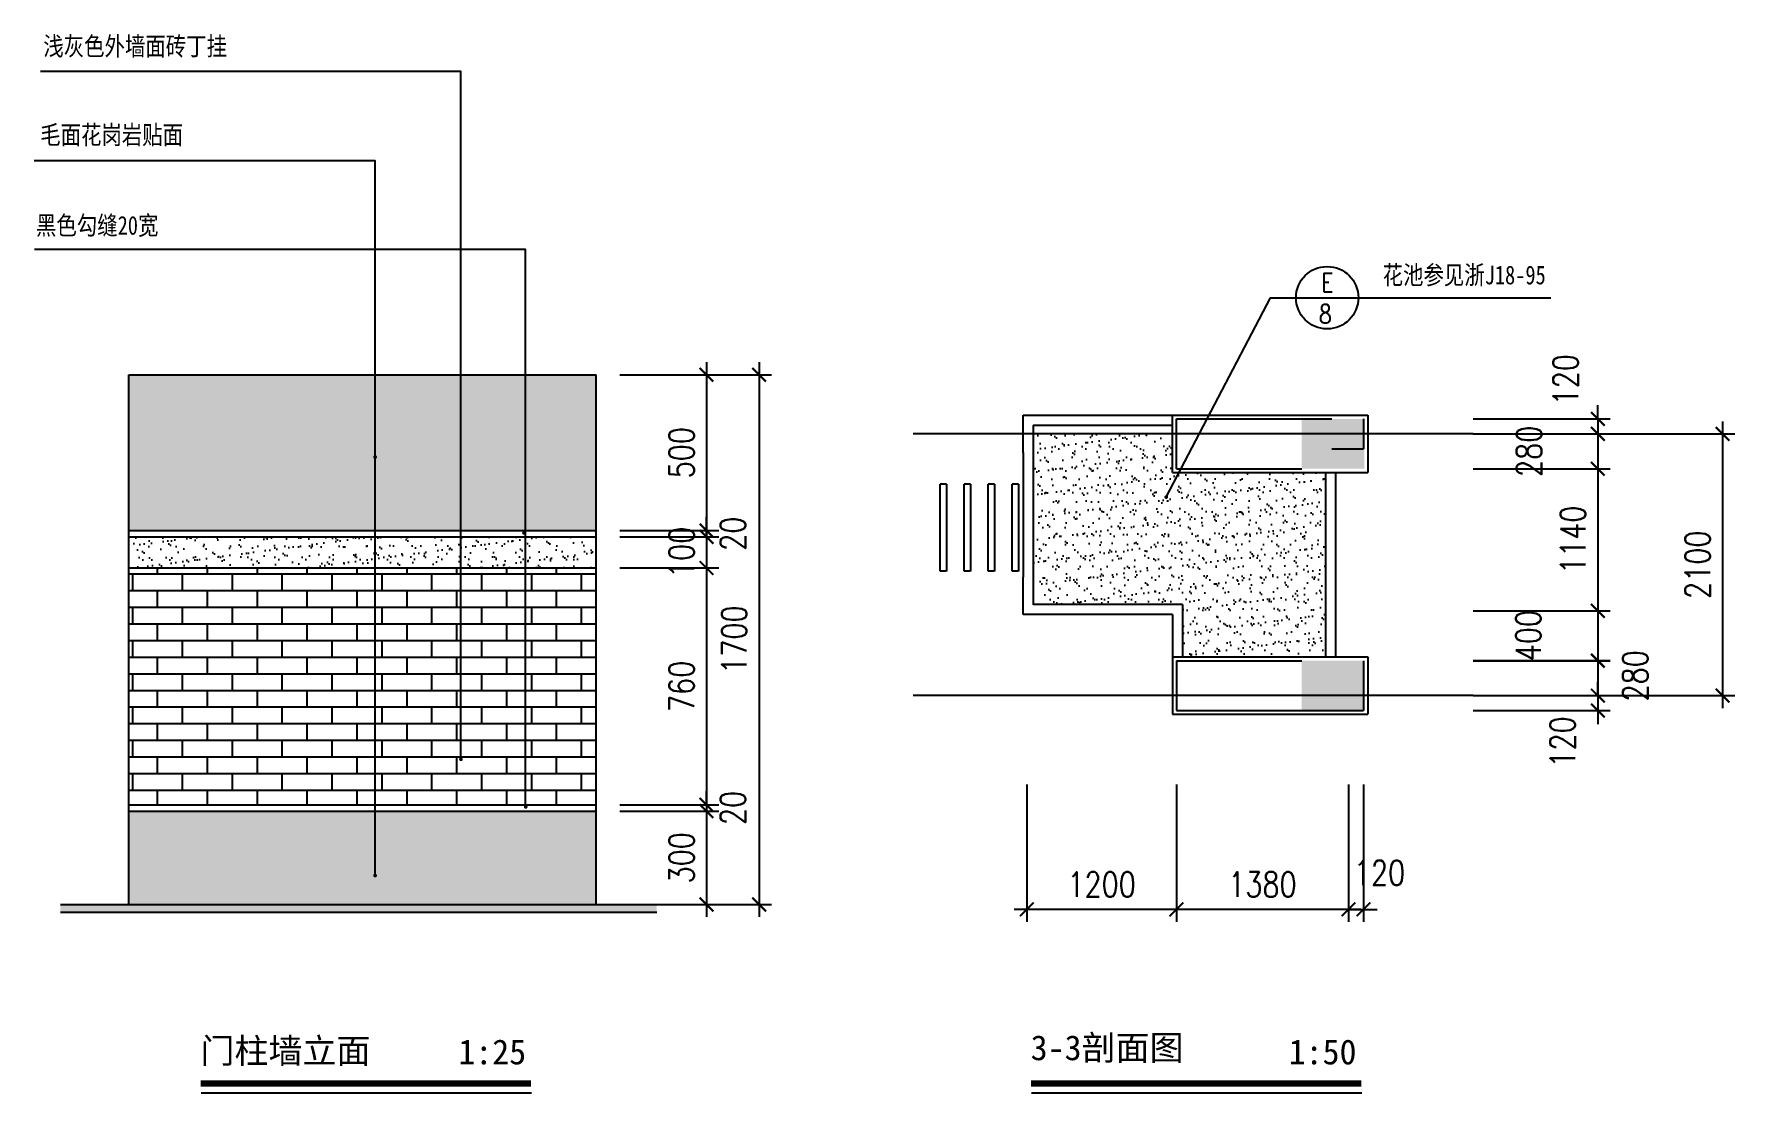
# Model space of a CAD drawing. Extents: x 156584 to 263272, y 27267 to 65241.
# Drawn here: x 248189 to 261831, y 44874 to 53370 of the extents above; entities that cross this region are included whole.
import ezdxf
from ezdxf.enums import TextEntityAlignment as Align

# ---------------------------------------------------------------- set-up
doc = ezdxf.new("R2010")
doc.units = 0
doc.header["$LTSCALE"] = 100
doc.header["$MEASUREMENT"] = 0
doc.header["$PDMODE"] = 34
doc.layers.get('0').update_dxf_attribs({"color": 1, "linetype": 'CONTINUOUS'})
doc.layers.get('DEFPOINTS').update_dxf_attribs({"linetype": 'CONTINUOUS'})
for name, color, linetype in [('A', 43, 'CONTINUOUS'), ('DOTE', 252, 'CONTINUOUS'), ('DRAW', 62, 'CONTINUOUS'), ('FENSHUA', 253, 'CONTINUOUS'), ('PUB_DIM', 9, 'CONTINUOUS'), ('PUB_HATCH', 8, 'CONTINUOUS'), ('STAIR', 51, 'CONTINUOUS'), ('WALL', 255, 'CONTINUOUS'), ('柱', 7, 'CONTINUOUS')]:
    doc.layers.add(name, color=color, linetype=linetype)
doc.styles.add('DIM_FONT', font='SIMPLEX', dxfattribs={"width": 0.8})
doc.styles.add('HEI', font='simhei.ttf', dxfattribs={"width": 0.8})
doc.styles.add('SONG', font='SIMSUN.TTF', dxfattribs={"width": 0.8})
doc.dimstyles.new('3', dxfattribs={"dimscale": 0, "dimtxt": 125, "dimasz": 110, "dimexe": 100, "dimexo": 0, "dimgap": 100, "dimtad": 1, "dimdec": 0, "dimlfac": -1, "dimtxsty": 'DIM_FONT', "dimblk": '_DIMX', "dimblk1": 'ARCHTICK', "dimblk2": 'ARCHTICK', "dimsah": 1, "dimcen": 0.09, "dimdle": 100, "dimclrd": 256, "dimclre": 256, "dimclrt": 256, "dimazin": 3, "dimtfac": 5, "dimtdec": 0, "dimtix": 1, "dimtmove": 0, "dimatfit": 3, "dimtolj": 1, "dimtzin": 0})
pattern_1 = [(37.5, (161980.08, -49907.74), (-4.409535, 134.87766), [0, -106.4, 0, -119, 0, -113.75]), (7.5, (161980.08, -49907.74), (123.88437, 197.55022), [0, -57.4, 0, -95.9, 0, -36.75]), (327.5, (161893.98, -49907.74), (217.98993, 0.39613), [0, -35, 0, -126, 0, -164.5]), (317.5, (161893.98, -49907.74), (210.42886, 61.4373), [0, -17.5, 0, -82.6, 0, -94.5])]

# ---------------------------------------------------------------- blocks, each defined once
blk = doc.blocks.new('_ARCHTICK')
at = {"color": 0, "linetype": 'BYBLOCK', "const_width": 0.15}
blk.add_lwpolyline([(-0.5, -0.5), (0.5, 0.5)], dxfattribs=at)
blk = doc.blocks.new('*D98')
at = {"linetype": 'BYBLOCK'}
for p, q in [((99751, 100170), (99751, 97870)), ((98751, 100070), (99851, 100070)), ((98751, 97970), (99851, 97970))]:
    blk.add_line(p, q, dxfattribs=at)
at = {"layer": 'DEFPOINTS', "color": 0, "linetype": 'BYBLOCK'}
for p in [(98751, 100070), (98751, 97970), (99751, 97970)]:
    blk.add_point(p, dxfattribs=at)
at = {"linetype": 'BYBLOCK', "xscale": 110, "yscale": 110, "zscale": 110}
for p, rotation in [((99751, 100070), 90.00009340632782), ((99751, 97970), 270.0000934063278)]:
    blk.add_blockref('_ARCHTICK', p, dxfattribs=dict(at, rotation=rotation))
at = {"linetype": 'BYBLOCK', "insert": (99551, 99020), "char_height": 200, "attachment_point": 5, "rotation": 90.0001, "style": 'DIM_FONT'}
blk.add_mtext('\\A1;2100', dxfattribs=at)
blk = doc.blocks.new('_DIMX')
blk.add_line((-150, 0), (150, 0))
at = {"const_width": 50}
blk.add_lwpolyline([(-70, -70), (70, 70)], dxfattribs=at)
blk = doc.blocks.new('*D99')
at = {"linetype": 'BYBLOCK'}
for p, q in [((95371, 97256), (95371, 96155)), ((96751, 97256), (96751, 96155)), ((96851, 96255), (95271, 96255))]:
    blk.add_line(p, q, dxfattribs=at)
at = {"layer": 'DEFPOINTS', "color": 0, "linetype": 'BYBLOCK'}
for p in [(95371, 97256), (96751, 97256), (95371, 96255)]:
    blk.add_point(p, dxfattribs=at)
at = {"linetype": 'BYBLOCK', "xscale": 110, "yscale": 110, "zscale": 110, "rotation": 180}
blk.add_blockref('_ARCHTICK', (95371, 96255), dxfattribs=at)
at = {"linetype": 'BYBLOCK', "xscale": 110, "yscale": 110, "zscale": 110}
blk.add_blockref('_ARCHTICK', (96751, 96255), dxfattribs=at)
at = {"linetype": 'BYBLOCK', "insert": (96061, 96455), "char_height": 200, "attachment_point": 5, "style": 'DIM_FONT'}
blk.add_mtext('\\A1;1380', dxfattribs=at)
blk = doc.blocks.new('*D100')
at = {"linetype": 'BYBLOCK'}
for p, q in [((94171, 97256), (94171, 96155)), ((95371, 97256), (95371, 96155)), ((95471, 96255), (94071, 96255))]:
    blk.add_line(p, q, dxfattribs=at)
at = {"layer": 'DEFPOINTS', "color": 0, "linetype": 'BYBLOCK'}
for p in [(94171, 97256), (95371, 97256), (94171, 96255)]:
    blk.add_point(p, dxfattribs=at)
at = {"linetype": 'BYBLOCK', "xscale": 110, "yscale": 110, "zscale": 110, "rotation": 180}
blk.add_blockref('_ARCHTICK', (94171, 96255), dxfattribs=at)
at = {"linetype": 'BYBLOCK', "xscale": 110, "yscale": 110, "zscale": 110}
blk.add_blockref('_ARCHTICK', (95371, 96255), dxfattribs=at)
at = {"linetype": 'BYBLOCK', "insert": (94771, 96455), "char_height": 200, "attachment_point": 5, "style": 'DIM_FONT'}
blk.add_mtext('\\A1;1200', dxfattribs=at)
blk = doc.blocks.new('*D101')
at = {"linetype": 'BYBLOCK'}
for p, q in [((98751, 100190), (98751, 100300)), ((97751, 100190), (98851, 100190)), ((98751, 100190), (98751, 100070)), ((98751, 100190), (98751, 100070)), ((97751, 100070), (98851, 100070)), ((98751, 100070), (98751, 99960))]:
    blk.add_line(p, q, dxfattribs=at)
at = {"layer": 'DEFPOINTS', "color": 0, "linetype": 'BYBLOCK'}
for p in [(97751, 100190), (97751, 100070), (98751, 100070)]:
    blk.add_point(p, dxfattribs=at)
at = {"linetype": 'BYBLOCK', "xscale": 110, "yscale": 110, "zscale": 110}
for p, rotation in [((98751, 100190), 270), ((98751, 100070), 90)]:
    blk.add_blockref('_ARCHTICK', p, dxfattribs=dict(at, rotation=rotation))
at = {"linetype": 'BYBLOCK', "insert": (98492, 100504), "char_height": 200, "attachment_point": 5, "rotation": 90, "style": 'DIM_FONT'}
blk.add_mtext('\\A1;120', dxfattribs=at)
blk = doc.blocks.new('*D102')
at = {"linetype": 'BYBLOCK'}
for p, q in [((98751, 100170), (98751, 99790)), ((97751, 100070), (98851, 100070)), ((97751, 99790), (98851, 99790))]:
    blk.add_line(p, q, dxfattribs=at)
at = {"layer": 'DEFPOINTS', "color": 0, "linetype": 'BYBLOCK'}
for p in [(97751, 100070), (97751, 99790), (98751, 99790)]:
    blk.add_point(p, dxfattribs=at)
at = {"linetype": 'BYBLOCK', "xscale": 110, "yscale": 110, "zscale": 110}
for p, rotation in [((98751, 100070), 90), ((98751, 99790), 270)]:
    blk.add_blockref('_ARCHTICK', p, dxfattribs=dict(at, rotation=rotation))
at = {"linetype": 'BYBLOCK', "insert": (98200, 99930), "char_height": 200, "attachment_point": 5, "rotation": 90, "style": 'DIM_FONT'}
blk.add_mtext('\\A1;280', dxfattribs=at)
blk = doc.blocks.new('*D103')
at = {"linetype": 'BYBLOCK'}
for p, q in [((98751, 99890), (98751, 98550)), ((97751, 99790), (98851, 99790)), ((97751, 98650), (98851, 98650))]:
    blk.add_line(p, q, dxfattribs=at)
at = {"layer": 'DEFPOINTS', "color": 0, "linetype": 'BYBLOCK'}
for p in [(97751, 99790), (97751, 98650), (98751, 98650)]:
    blk.add_point(p, dxfattribs=at)
at = {"linetype": 'BYBLOCK', "xscale": 110, "yscale": 110, "zscale": 110}
for p, rotation in [((98751, 99790), 90), ((98751, 98650), 270)]:
    blk.add_blockref('_ARCHTICK', p, dxfattribs=dict(at, rotation=rotation))
at = {"linetype": 'BYBLOCK', "insert": (98551, 99220), "char_height": 200, "attachment_point": 5, "rotation": 90, "style": 'DIM_FONT'}
blk.add_mtext('\\A1;1140', dxfattribs=at)
blk = doc.blocks.new('*D104')
at = {"linetype": 'BYBLOCK'}
for p, q in [((97751, 98650), (98851, 98650)), ((98751, 98750), (98751, 98251)), ((97751, 98251), (98851, 98251))]:
    blk.add_line(p, q, dxfattribs=at)
at = {"layer": 'DEFPOINTS', "color": 0, "linetype": 'BYBLOCK'}
for p in [(97751, 98650), (97751, 98251), (98751, 98251)]:
    blk.add_point(p, dxfattribs=at)
at = {"linetype": 'BYBLOCK', "xscale": 110, "yscale": 110, "zscale": 110}
for p, rotation in [((98751, 98650), 90), ((98751, 98251), 270)]:
    blk.add_blockref('_ARCHTICK', p, dxfattribs=dict(at, rotation=rotation))
at = {"linetype": 'BYBLOCK', "insert": (98194, 98451), "char_height": 200, "attachment_point": 5, "rotation": 90, "style": 'DIM_FONT'}
blk.add_mtext('\\A1;400', dxfattribs=at)
blk = doc.blocks.new('*D105')
at = {"linetype": 'BYBLOCK'}
for p, q in [((97751, 98250), (98851, 98250)), ((98751, 98350), (98751, 97870)), ((97751, 97970), (98851, 97970))]:
    blk.add_line(p, q, dxfattribs=at)
at = {"layer": 'DEFPOINTS', "color": 0, "linetype": 'BYBLOCK'}
for p in [(97751, 98250), (97751, 97970), (98751, 97970)]:
    blk.add_point(p, dxfattribs=at)
at = {"linetype": 'BYBLOCK', "xscale": 110, "yscale": 110, "zscale": 110}
for p, rotation in [((98751, 98250), 90), ((98751, 97970), 270)]:
    blk.add_blockref('_ARCHTICK', p, dxfattribs=dict(at, rotation=rotation))
at = {"linetype": 'BYBLOCK', "insert": (99051, 98129), "char_height": 200, "attachment_point": 5, "rotation": 90, "style": 'DIM_FONT'}
blk.add_mtext('\\A1;280', dxfattribs=at)
blk = doc.blocks.new('*D106')
at = {"linetype": 'BYBLOCK'}
for p, q in [((97751, 97970), (98851, 97970)), ((98751, 97970), (98751, 98080)), ((98751, 97970), (98751, 97850)), ((98751, 97970), (98751, 97850)), ((97751, 97850), (98851, 97850)), ((98751, 97850), (98751, 97740))]:
    blk.add_line(p, q, dxfattribs=at)
at = {"layer": 'DEFPOINTS', "color": 0, "linetype": 'BYBLOCK'}
for p in [(97751, 97970), (97751, 97850), (98751, 97850)]:
    blk.add_point(p, dxfattribs=at)
at = {"linetype": 'BYBLOCK', "xscale": 110, "yscale": 110, "zscale": 110}
for p, rotation in [((98751, 97970), 270), ((98751, 97850), 90)]:
    blk.add_blockref('_ARCHTICK', p, dxfattribs=dict(at, rotation=rotation))
at = {"linetype": 'BYBLOCK', "insert": (98468, 97598), "char_height": 200, "attachment_point": 5, "rotation": 90, "style": 'DIM_FONT'}
blk.add_mtext('\\A1;120', dxfattribs=at)
blk = doc.blocks.new('*D107')
at = {"linetype": 'BYBLOCK'}
for p, q in [((96751, 97256), (96751, 96155)), ((96871, 97256), (96871, 96155)), ((96751, 96255), (96641, 96255)), ((96751, 96255), (96871, 96255)), ((96751, 96255), (96871, 96255)), ((96871, 96255), (96981, 96255))]:
    blk.add_line(p, q, dxfattribs=at)
at = {"layer": 'DEFPOINTS', "color": 0, "linetype": 'BYBLOCK'}
for p in [(96751, 97256), (96871, 97256), (96871, 96255)]:
    blk.add_point(p, dxfattribs=at)
at = {"linetype": 'BYBLOCK', "xscale": 110, "yscale": 110, "zscale": 110}
blk.add_blockref('_ARCHTICK', (96751, 96255), dxfattribs=at)
at = {"linetype": 'BYBLOCK', "xscale": 110, "yscale": 110, "zscale": 110, "rotation": 180}
blk.add_blockref('_ARCHTICK', (96871, 96255), dxfattribs=at)
at = {"linetype": 'BYBLOCK', "insert": (97000, 96548), "char_height": 200, "attachment_point": 5, "style": 'DIM_FONT'}
blk.add_mtext('\\A1;120', dxfattribs=at)
blk = doc.blocks.new('*D145')
at = {"linetype": 'BYBLOCK'}
for p, q in [((91602, 100644), (91602, 99194)), ((90908, 100544), (91702, 100544)), ((90908, 99294), (91702, 99294))]:
    blk.add_line(p, q, dxfattribs=at)
at = {"layer": 'DEFPOINTS', "color": 0, "linetype": 'BYBLOCK'}
for p in [(90908, 100544), (90908, 99294), (91602, 99294)]:
    blk.add_point(p, dxfattribs=at)
at = {"linetype": 'BYBLOCK', "xscale": 110, "yscale": 110, "zscale": 110}
for p, rotation in [((91602, 100544), 90), ((91602, 99294), 270)]:
    blk.add_blockref('_ARCHTICK', p, dxfattribs=dict(at, rotation=rotation))
at = {"linetype": 'BYBLOCK', "insert": (91402, 99919), "char_height": 200, "attachment_point": 5, "rotation": 90, "style": 'DIM_FONT'}
blk.add_mtext('\\A1;500', dxfattribs=at)
blk = doc.blocks.new('*D146')
at = {"linetype": 'BYBLOCK'}
for p, q in [((91602, 99294), (91602, 99404)), ((90908, 99294), (91702, 99294)), ((90908, 99244), (91702, 99244)), ((91602, 99294), (91602, 99244)), ((91602, 99294), (91602, 99244)), ((91602, 99244), (91602, 99134))]:
    blk.add_line(p, q, dxfattribs=at)
at = {"layer": 'DEFPOINTS', "color": 0, "linetype": 'BYBLOCK'}
for p in [(90908, 99294), (90908, 99244), (91602, 99244)]:
    blk.add_point(p, dxfattribs=at)
at = {"linetype": 'BYBLOCK', "xscale": 110, "yscale": 110, "zscale": 110}
for p, rotation in [((91602, 99294), 270), ((91602, 99244), 90)]:
    blk.add_blockref('_ARCHTICK', p, dxfattribs=dict(at, rotation=rotation))
at = {"linetype": 'BYBLOCK', "insert": (91814, 99269), "char_height": 200, "attachment_point": 5, "rotation": 90, "style": 'DIM_FONT'}
blk.add_mtext('\\A1;20', dxfattribs=at)
blk = doc.blocks.new('*D147')
at = {"linetype": 'BYBLOCK'}
for p, q in [((91602, 99244), (91602, 99354)), ((90908, 99244), (91702, 99244)), ((91602, 99244), (91602, 98994)), ((90908, 98994), (91702, 98994)), ((91602, 98994), (91602, 98884))]:
    blk.add_line(p, q, dxfattribs=at)
at = {"layer": 'DEFPOINTS', "color": 0, "linetype": 'BYBLOCK'}
for p in [(90908, 99244), (90908, 98994), (91602, 98994)]:
    blk.add_point(p, dxfattribs=at)
at = {"linetype": 'BYBLOCK', "xscale": 110, "yscale": 110, "zscale": 110}
for p, rotation in [((91602, 99244), 270), ((91602, 98994), 90)]:
    blk.add_blockref('_ARCHTICK', p, dxfattribs=dict(at, rotation=rotation))
at = {"linetype": 'BYBLOCK', "insert": (91402, 99119), "char_height": 200, "attachment_point": 5, "rotation": 90, "style": 'DIM_FONT'}
blk.add_mtext('\\A1;100', dxfattribs=at)
blk = doc.blocks.new('*D148')
at = {"linetype": 'BYBLOCK'}
for p, q in [((91602, 99094), (91602, 96994)), ((90908, 98994), (91702, 98994)), ((90908, 97094), (91702, 97094))]:
    blk.add_line(p, q, dxfattribs=at)
at = {"layer": 'DEFPOINTS', "color": 0, "linetype": 'BYBLOCK'}
for p in [(90908, 98994), (90908, 97094), (91602, 97094)]:
    blk.add_point(p, dxfattribs=at)
at = {"linetype": 'BYBLOCK', "xscale": 110, "yscale": 110, "zscale": 110}
for p, rotation in [((91602, 98994), 90), ((91602, 97094), 270)]:
    blk.add_blockref('_ARCHTICK', p, dxfattribs=dict(at, rotation=rotation))
at = {"linetype": 'BYBLOCK', "insert": (91402, 98044), "char_height": 200, "attachment_point": 5, "rotation": 90, "style": 'DIM_FONT'}
blk.add_mtext('\\A1;760', dxfattribs=at)
blk = doc.blocks.new('*D149')
at = {"linetype": 'BYBLOCK'}
for p, q in [((91602, 97144), (91602, 96194)), ((90908, 97044), (91702, 97044)), ((90908, 96294), (91702, 96294))]:
    blk.add_line(p, q, dxfattribs=at)
at = {"layer": 'DEFPOINTS', "color": 0, "linetype": 'BYBLOCK'}
for p in [(90908, 97044), (90908, 96294), (91602, 96294)]:
    blk.add_point(p, dxfattribs=at)
at = {"linetype": 'BYBLOCK', "xscale": 110, "yscale": 110, "zscale": 110}
for p, rotation in [((91602, 97044), 90), ((91602, 96294), 270)]:
    blk.add_blockref('_ARCHTICK', p, dxfattribs=dict(at, rotation=rotation))
at = {"linetype": 'BYBLOCK', "insert": (91402, 96669), "char_height": 200, "attachment_point": 5, "rotation": 90, "style": 'DIM_FONT'}
blk.add_mtext('\\A1;300', dxfattribs=at)
blk = doc.blocks.new('*D150')
at = {"linetype": 'BYBLOCK'}
for p, q in [((92024, 100644), (92024, 96194)), ((91580, 100544), (92124, 100544)), ((91580, 96294), (92124, 96294))]:
    blk.add_line(p, q, dxfattribs=at)
at = {"layer": 'DEFPOINTS', "color": 0, "linetype": 'BYBLOCK'}
for p in [(91580, 100544), (91580, 96294), (92024, 96294)]:
    blk.add_point(p, dxfattribs=at)
at = {"linetype": 'BYBLOCK', "xscale": 110, "yscale": 110, "zscale": 110}
for p, rotation in [((92024, 100544), 90), ((92024, 96294), 270)]:
    blk.add_blockref('_ARCHTICK', p, dxfattribs=dict(at, rotation=rotation))
at = {"linetype": 'BYBLOCK', "insert": (91824, 98419), "char_height": 200, "attachment_point": 5, "rotation": 90, "style": 'DIM_FONT'}
blk.add_mtext('\\A1;1700', dxfattribs=at)
blk = doc.blocks.new('*D151')
at = {"linetype": 'BYBLOCK'}
for p, q in [((91602, 97094), (91602, 97204)), ((90908, 97094), (91702, 97094)), ((90908, 97044), (91702, 97044)), ((91602, 97094), (91602, 97044)), ((91602, 97094), (91602, 97044)), ((91602, 97044), (91602, 96934))]:
    blk.add_line(p, q, dxfattribs=at)
at = {"layer": 'DEFPOINTS', "color": 0, "linetype": 'BYBLOCK'}
for p in [(90908, 97094), (90908, 97044), (91602, 97044)]:
    blk.add_point(p, dxfattribs=at)
at = {"linetype": 'BYBLOCK', "xscale": 110, "yscale": 110, "zscale": 110}
for p, rotation in [((91602, 97094), 270), ((91602, 97044), 90)]:
    blk.add_blockref('_ARCHTICK', p, dxfattribs=dict(at, rotation=rotation))
at = {"linetype": 'BYBLOCK', "insert": (91814, 97069), "char_height": 200, "attachment_point": 5, "rotation": 90, "style": 'DIM_FONT'}
blk.add_mtext('\\A1;20', dxfattribs=at)
blk = doc.blocks.new('_YZH')
at = {"const_width": 0.5}
blk.add_lwpolyline([(-0.25, 0, 1), (0.25, 0, 1)], format="xyb", close=True, dxfattribs=at)

msp = doc.modelspace()

# ---------------------------------------------------------------- hatches: boundary and pattern name
h = msp.add_hatch()
h.set_pattern_fill('AR-BRSTD', color=256, scale=50, style=0)
h.set_pattern_definition([(0, (161980.08, -49907.74), (0, 133.35), []), (90, (161980.08, -49907.74), (-200, 133.35), [133.35, -133.35])])
h.paths.add_polyline_path([(251612.6, 49086.6), (250924.6, 49086.6), (250924.6, 47186.6), (252129.5, 47186.6), (252129.5, 49086.6), (251612.6, 49086.6), (251612.6, 47559.4, -0.4225608), (251620.3, 47551.9, -1), (251605.3, 47551.9, -0.4059153), (251612.6, 47559.4)])
h.paths.add_polyline_path([(252129.5, 47186.6), (252698.2, 47186.6), (252698.2, 49086.6), (252129.5, 49086.6)])
h.paths.add_polyline_path([(248948.2, 49086.6), (248948.2, 47186.6), (250924.6, 47186.6), (250924.6, 49086.6)])
at = {"layer": 'PUB_DIM'}
h = msp.add_hatch(dxfattribs=at)
h.set_pattern_fill('AR-SAND', color=256, scale=70, style=0)
h.set_pattern_definition(pattern_1)
h.paths.add_polyline_path([(251612.6, 49386.6), (252129.5, 49386.6), (252129.5, 50636.6), (251612.6, 50636.6)])
h.paths.add_polyline_path([(252698.2, 50636.6), (252129.5, 50636.6), (252129.5, 49386.6), (252698.2, 49386.6)])
h.paths.add_polyline_path([(251612.6, 50636.6), (250924.6, 50636.6), (250924.6, 49983.8, -0.3993761), (250931.7, 49976.3, -0.3993761), (250924.6, 49968.8), (250924.6, 49386.6), (251612.6, 49386.6)])
h.paths.add_polyline_path([(250924.6, 49386.6), (250924.6, 49968.8, -0.4292083), (250916.7, 49976.3, -0.4292083), (250924.6, 49983.8), (250924.6, 50636.6), (248948.2, 50636.6), (248948.2, 49386.6)])
h.paths.add_polyline_path([(248948.2, 47136.6), (248948.2, 46386.6), (252698.2, 46386.6), (252698.2, 47136.6), (250924.6, 47136.6), (250924.6, 46626.5, -0.3993761), (250931.7, 46619, -1), (250916.7, 46619, -0.4292083), (250924.6, 46626.5), (250924.6, 47136.6)])
h = msp.add_hatch(dxfattribs=at)
h.set_pattern_fill('AR-SAND', color=256, scale=70, style=0)
h.set_pattern_definition(pattern_1)
h.paths.add_polyline_path([(257370.1, 49852.7), (257270.7, 49662.5, -0.3654611), (257277, 49655.1, -1), (257262, 49655.1, -0.4647067), (257270.7, 49662.5), (257370.1, 49852.7), (257321, 49852.7), (257321, 50162.3), (256201.5, 50162.3), (256201.5, 48792.7), (257401, 48792.7), (257401, 48372.7), (258547, 48372.7), (258547, 49852.7)])
h = msp.add_hatch(dxfattribs=at)
h.set_pattern_fill('AR-SAND', color=256, scale=70, style=0)
h.set_pattern_definition(pattern_1)
h.paths.add_polyline_path([(252698.2, 49086.6), (252698.2, 49336.6), (252129.5, 49336.6), (252129.5, 49086.6)])
h.paths.add_polyline_path([(251612.6, 49086.6), (252129.5, 49086.6), (252129.5, 49336.6), (251612.6, 49336.6)])
h.paths.add_polyline_path([(251612.6, 49086.6), (251612.6, 49336.6), (250924.6, 49336.6), (250924.6, 49210.3, -0.3993761), (250931.7, 49202.8, -0.3993761), (250924.6, 49195.3), (250924.6, 49086.6)])
h.paths.add_polyline_path([(250924.6, 49086.6), (250924.6, 49195.3, -0.4292083), (250916.7, 49202.8, -0.4292083), (250924.6, 49210.3), (250924.6, 49336.6), (248948.2, 49336.6), (248948.2, 49086.6)])

# ---------------------------------------------------------------- linework, layer by layer
at = {"layer": 'DOTE'}
for p, q in [((259731.1, 50162.3), (255238.7, 50162.3)), ((259731.1, 48062.3), (255238.7, 48062.3))]:
    msp.add_line(p, q, dxfattribs=at)
at = {"layer": 'DRAW'}
for p, q in [((249528.9, 44874.3), (252178.6, 44874.3)), ((256188.6, 44874.3), (258838.3, 44874.3))]:
    msp.add_line(p, q, dxfattribs=at)
at = {"layer": 'DRAW', "const_width": 50}
for points in [[(252174, 44950.2), (249524.2, 44950.2)], [(258833.7, 44950.2), (256183.9, 44950.2)]]:
    msp.add_lwpolyline(points, dxfattribs=at)
at = {"layer": 'FENSHUA'}
for p, q in [((248948.2, 50636.6), (252698.2, 50636.6)), ((256121.5, 50312.7), (258887, 50312.7)), ((256121.5, 50012.7), (256121.5, 50312.7)), ((256201.5, 50232.7), (256201.5, 48792.7)), ((256201.5, 50232.7), (257321, 50232.7)), ((257321, 49852.7), (257321, 50312.7)), ((258887, 50312.7), (258887, 49852.7)), ((256121.5, 50012.7), (256121.5, 49012.7)), ((257321, 49852.7), (258887, 49852.7)), ((258547, 49852.7), (258547, 48372.7)), ((258627, 49852.7), (258627, 48372.7)), ((248948.2, 49386.6), (252698.2, 49386.6)), ((248948.2, 49336.6), (252698.2, 49336.6)), ((248948.2, 49086.6), (252698.2, 49086.6)), ((256121.5, 48712.7), (256121.5, 49012.7)), ((257321, 48712.7), (256121.5, 48712.7)), ((257401, 48792.7), (256201.5, 48792.7)), ((257321, 48712.7), (257321, 47912.7)), ((257401, 48792.7), (257401, 48372.7)), ((257321, 48372.7), (258887, 48372.7)), ((258887, 48372.7), (258887, 47912.7)), ((257321, 47912.7), (258887, 47912.7)), ((248948.2, 47186.6), (252698.2, 47186.6)), ((248948.2, 47136.6), (252698.2, 47136.6)), ((248400.4, 46386.6), (253183.4, 46386.6)), ((248400.4, 46324.1), (253183.4, 46324.1))]:
    msp.add_line(p, q, dxfattribs=at)
msp.add_solid([(248400.4, 46386.6), (253183.4, 46386.6), (248400.4, 46324.1), (253183.4, 46324.1)], dxfattribs=at)
at = {"layer": 'PUB_DIM'}
for q in [(257267.1, 49655.6), (260353.5, 51255)]:
    msp.add_line((258102.8, 51255), q, dxfattribs=at)
for points in [[(251612.6, 47551.1), (251612.6, 53069.1), (248239.9, 53069.1)], [(250924.6, 46623.9), (250924.6, 52352.3), (248188.6, 52352.3)], [(252129.5, 47183.2), (252129.5, 51642.5), (248191.8, 51642.5)]]:
    msp.add_lwpolyline(points, dxfattribs=at)
msp.add_circle((258560.3, 51255), 250, dxfattribs=at)
at = {"layer": 'PUB_HATCH'}
for p, q in [((248948.2, 46386.6), (248948.2, 50636.6)), ((252698.2, 46386.6), (252698.2, 50636.6))]:
    msp.add_line(p, q, dxfattribs=at)
at = {"layer": 'STAIR'}
for p, q in [((255456.5, 49059.7), (255456.5, 49759.7)), ((255506.5, 49759.7), (255456.5, 49759.7)), ((255506.5, 49759.7), (255506.5, 49059.7)), ((255648.8, 49059.7), (255648.8, 49759.7)), ((255698.8, 49759.7), (255648.8, 49759.7)), ((255698.8, 49759.7), (255698.8, 49059.7)), ((255841, 49059.7), (255841, 49759.7)), ((255891, 49759.7), (255841, 49759.7)), ((255891, 49759.7), (255891, 49059.7)), ((256033.3, 49059.7), (256033.3, 49759.7)), ((256083.3, 49759.7), (256033.3, 49759.7)), ((256083.3, 49759.7), (256083.3, 49059.7)), ((255506.5, 49059.7), (255456.5, 49059.7)), ((255698.8, 49059.7), (255648.8, 49059.7)), ((255891, 49059.7), (255841, 49059.7)), ((256083.3, 49059.7), (256033.3, 49059.7))]:
    msp.add_line(p, q, dxfattribs=at)
at = {"layer": 'WALL'}
for p, q in [((257351, 49882.7), (257351, 50282.7)), ((257351, 50282.7), (258597, 50282.7)), ((258851, 50282.7), (258851, 50042.7)), ((258597, 50042.7), (258851, 50042.7)), ((257351, 49882.7), (258357, 49882.7)), ((257351, 48342.7), (258357, 48342.7)), ((257351, 48342.7), (257351, 47942.7)), ((258851, 48342.7), (258851, 47942.7)), ((257351, 47942.7), (258851, 47942.7))]:
    msp.add_line(p, q, dxfattribs=at)
at = {"layer": '柱'}
for points in [[(258357, 50282.7), (258857, 50282.7), (258357, 49882.7), (258857, 49882.7)], [(258357, 48342.7), (258857, 48342.7), (258357, 47942.7), (258857, 47942.7)]]:
    msp.add_solid(points, dxfattribs=at)

# ---------------------------------------------------------------- block references
at = {"layer": 'PUB_DIM', "yscale": 30, "zscale": 30}
for p, xscale in [((250924.2, 49976.3), 30), ((257269.5, 49655.1), -30), ((252118.6, 49367.8), 30), ((250924.2, 49202.8), 30), ((251612.8, 47551.9), 30), ((252132.3, 47170.1), 30), ((250924.2, 46619), 30)]:
    msp.add_blockref('_YZH', p, dxfattribs=dict(at, xscale=xscale))

# ---------------------------------------------------------------- texts
at = {"layer": 'A', "style": 'HEI'}
for s, p in [('门柱墙立面', (249523.3, 45113.5)), ('1:25', (251591.6, 45104)), ('3-3剖面图', (256182.1, 45137.4)), ('1:50', (258251.3, 45104))]:
    msp.add_text(s, height=200, dxfattribs=at).set_placement(p)
at = {"layer": 'PUB_DIM', "width": 0.8}
for s, style, p in [('浅灰色外墙面砖丁挂', 'SONG', (248999.9, 53275.4)), ('毛面花岗岩贴面', 'SONG', (248811.1, 52564.1)), ('黑色勾缝20宽', 'SONG', (248695.4, 51837.4)), ('E', 'DIM_FONT', (258561.5, 51376.3)), ('花池参见浙J18-95', 'SONG', (259659.2, 51440.1)), ('8', 'DIM_FONT', (258546.1, 51124.7))]:
    msp.add_text(s, height=150, dxfattribs=dict(at, style=style)).set_placement(p, align=Align.MIDDLE)

# ---------------------------------------------------------------- dimensions: what is measured, and where the dimension line sits
at = {"layer": 'PUB_DIM'}
for base, p1, p2, angle, picture, middle, dimtype in [((260731.1, 50162.3), (259731.1, 50282.3), (259731.1, 50162.3), 90, '*D101', (260472.1, 50596.1), 128), ((260731.1, 49882.3), (259731.1, 50162.3), (259731.1, 49882.3), 90, '*D102', (260180.4, 50022.3), 128), ((260731.1, 48343.3), (259731.1, 48742.7), (259731.1, 48343.3), 90, '*D104', (260174.5, 48543), 128), ((260731.1, 48062.3), (259731.1, 48342.3), (259731.1, 48062.3), 90, '*D105', (261030.6, 48221.7), 128), ((260731.1, 47942.3), (259731.1, 48062.3), (259731.1, 47942.3), 90, '*D106', (260448.4, 47690.7), 128), ((258851, 46346.9), (258731.3, 47347.8), (258851, 47347.8), 360, '*D107', (258980.3, 46640.3), 129)]:
    dim = msp.add_linear_dim(base=base, p1=p1, p2=p2, angle=angle, dimstyle='3', override={"dimscale": 1, "dimtxt": 200}, dxfattribs=at)
    dim.commit()
    dim.dimension.update_dxf_attribs({"geometry": picture, "text_midpoint": middle, "dimtype": dimtype, "insert": (161980.1, -49907.7)})
for p1, p2, distance, text, picture, middle in [((252887.7, 50636.6), (252887.7, 49386.6), 694.1, '500', '*D145', (253381.8, 50011.6)), ((253560, 50636.6), (253560, 46386.6), 444.2, '1700', '*D150', (253804.2, 48511.6))]:
    dim = msp.add_aligned_dim(p1=p1, p2=p2, distance=distance, text=text, dimstyle='3', override={"dimscale": 1, "dimtxt": 200}, dxfattribs=at)
    dim.commit()
    dim.dimension.update_dxf_attribs({"geometry": picture, "text_midpoint": middle, "insert": (161980.1, -49907.7)})
for p1, p2, distance, picture, middle in [((260730.8, 50162.7), (260730.8, 48062.7), 1000.3, '*D98', (261531.1, 49112.7)), ((257351.5, 47347.8), (256151.5, 47347.8), 1000.9, '*D100', (256751.5, 46546.9)), ((258731.5, 47347.8), (257351.5, 47347.8), 1000.9, '*D99', (258041.5, 46546.9))]:
    dim = msp.add_aligned_dim(p1=p1, p2=p2, distance=distance, dimstyle='3', override={"dimscale": 1, "dimtxt": 200}, dxfattribs=at)
    dim.commit()
    dim.dimension.update_dxf_attribs({"geometry": picture, "text_midpoint": middle, "insert": (161980.1, -49907.7)})
dim = msp.add_linear_dim(base=(260731.1, 48742.7), p1=(259731.1, 49882.7), p2=(259731.1, 48742.7), angle=90, dimstyle='3', override={"dimscale": 1, "dimtxt": 200}, dxfattribs=at)
dim.commit()
dim.dimension.update_dxf_attribs({"geometry": '*D103', "text_midpoint": (260531.1, 49312.7), "insert": (161980.1, -49907.7)})
for base, p1, p2, picture, middle in [((253581.8, 49336.6), (252887.7, 49386.6), (252887.7, 49336.6), '*D146', (253794.4, 49361.6)), ((253581.8, 47136.6), (252887.7, 47186.6), (252887.7, 47136.6), '*D151', (253794.4, 47161.6))]:
    dim = msp.add_linear_dim(base=base, p1=p1, p2=p2, angle=90, text='20', dimstyle='3', override={"dimscale": 1, "dimtxt": 200}, dxfattribs=at)
    dim.commit()
    dim.dimension.update_dxf_attribs({"geometry": picture, "text_midpoint": middle, "dimtype": 128, "insert": (161980.1, -49907.7)})
for base, p1, p2, text, picture, middle in [((253581.8, 49086.6), (252887.7, 49336.6), (252887.7, 49086.6), '100', '*D147', (253381.8, 49211.6)), ((253581.8, 47186.6), (252887.7, 49086.6), (252887.7, 47186.6), '760', '*D148', (253381.8, 48136.6)), ((253581.8, 46386.6), (252887.7, 47136.6), (252887.7, 46386.6), '300', '*D149', (253381.8, 46761.6))]:
    dim = msp.add_linear_dim(base=base, p1=p1, p2=p2, angle=90, text=text, dimstyle='3', override={"dimscale": 1, "dimtxt": 200}, dxfattribs=at)
    dim.commit()
    dim.dimension.update_dxf_attribs({"geometry": picture, "text_midpoint": middle, "insert": (161980.1, -49907.7)})

doc.saveas('drawing.dxf')
